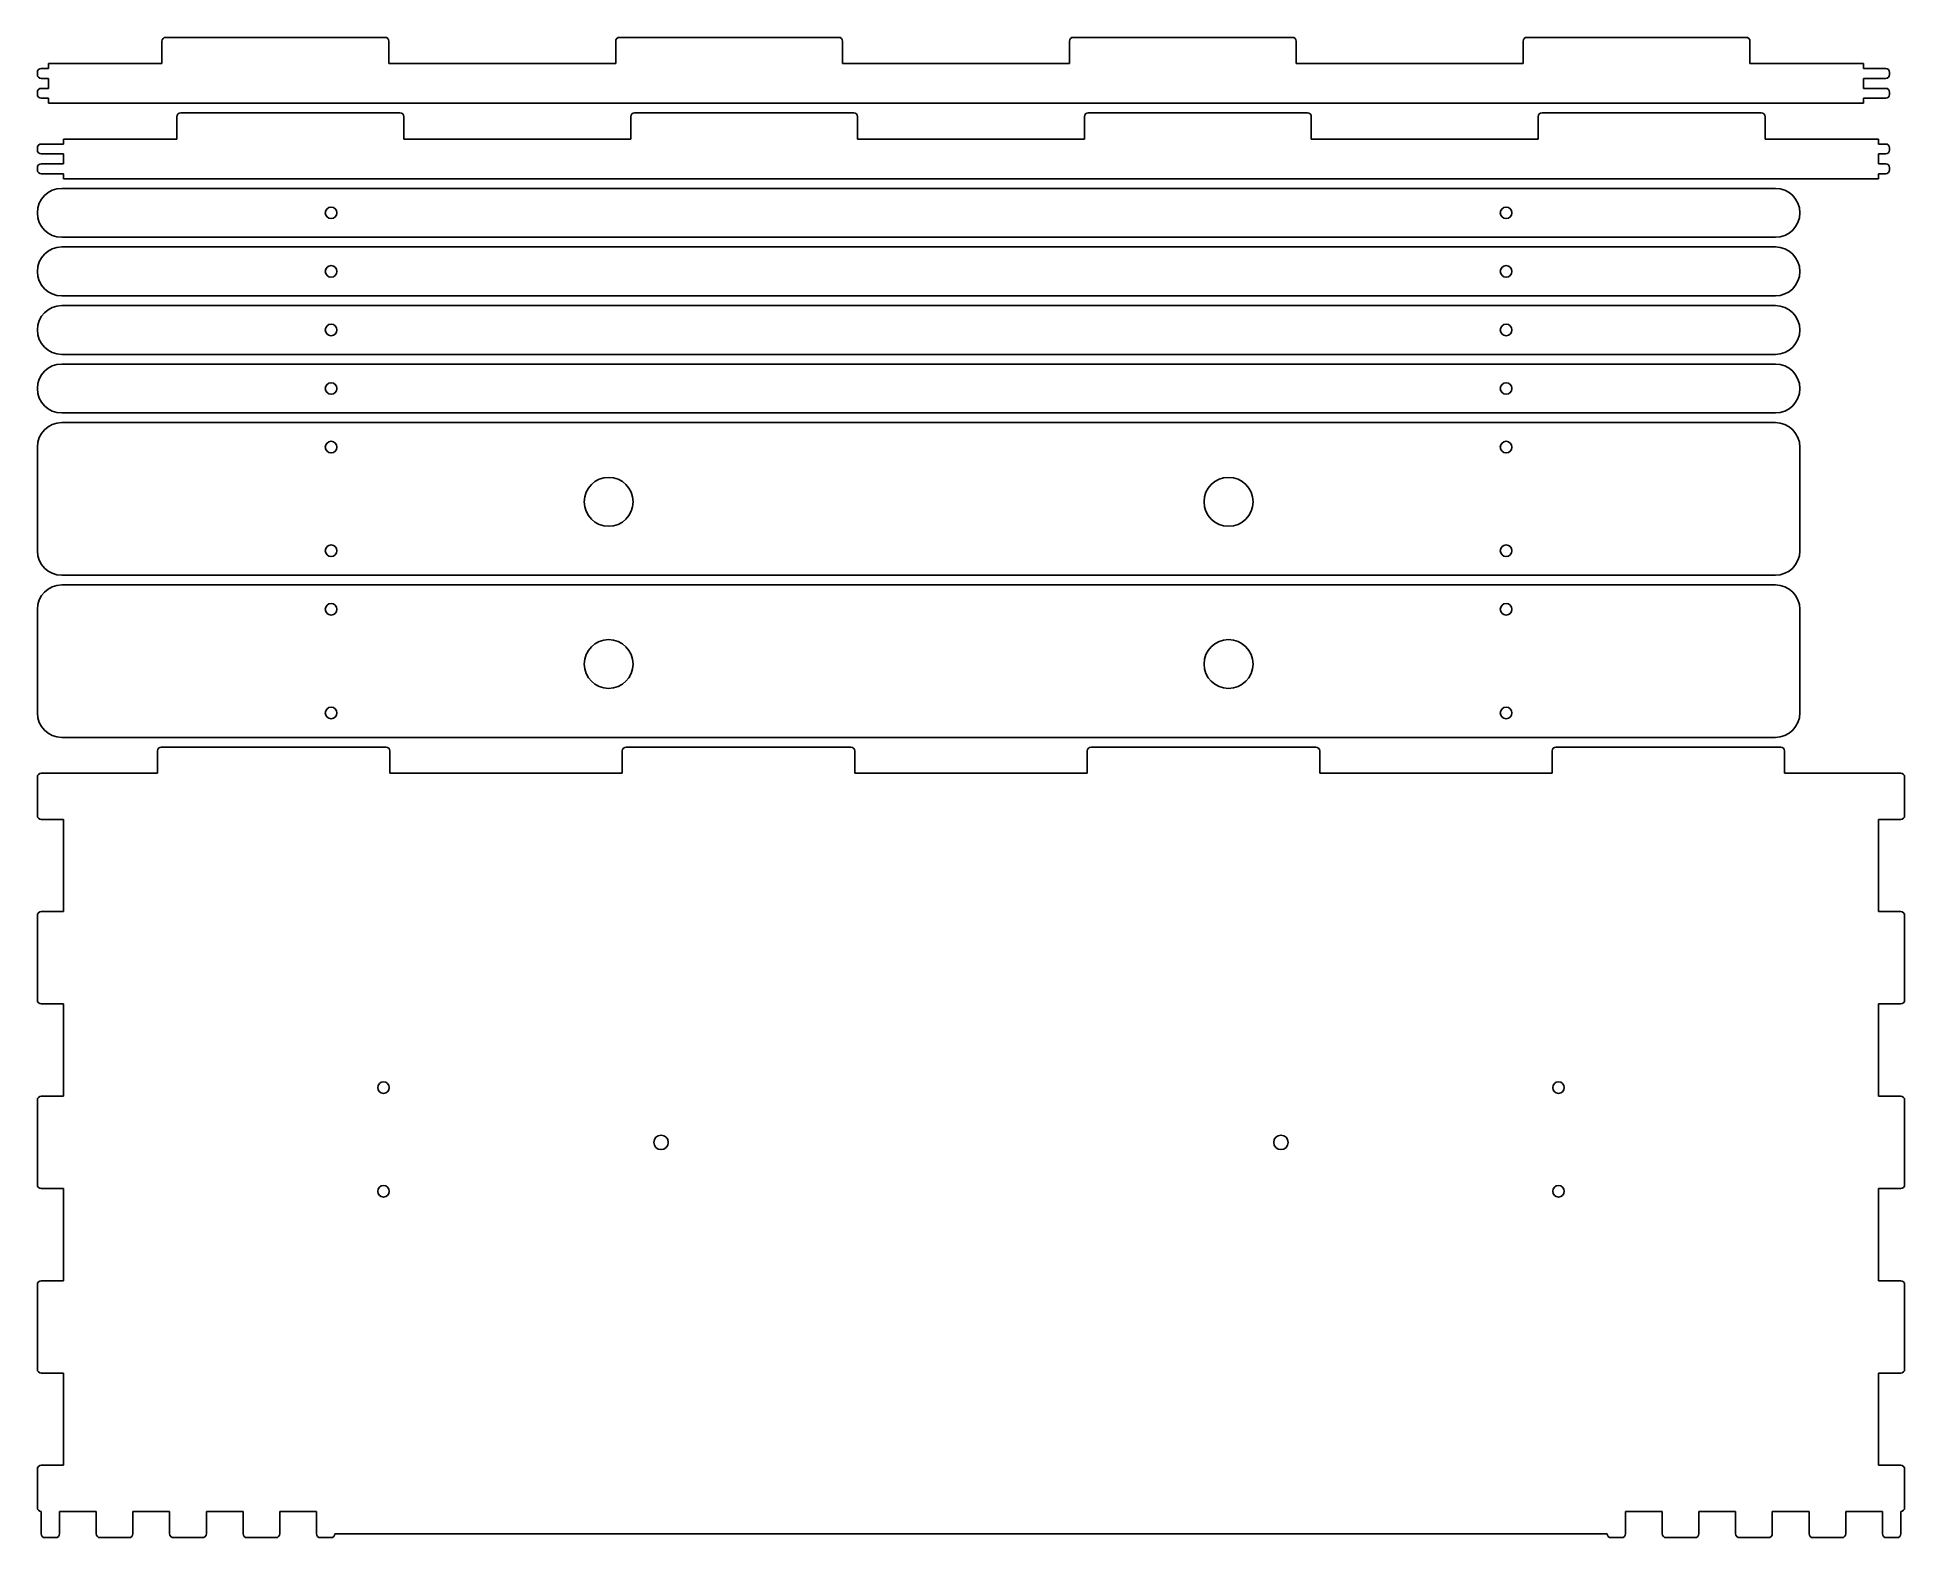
# Model space of a CAD drawing. Header units: millimetres. Extents: x 0 to 969, y 0 to 779.
import ezdxf

# ---------------------------------------------------------------- set-up
doc = ezdxf.new("R2010")
doc.units = ezdxf.units.MM
doc.layers.add('SheetCutProfiles', color=7, linetype='CONTINUOUS')

msp = doc.modelspace()

# ---------------------------------------------------------------- linework, layer by layer
at = {"layer": 'SheetCutProfiles'}
for p, q in [((64.67, 776.8), (64.67, 765.2)), ((66.67, 778.8), (180.43, 778.8)), ((182.43, 765.2), (182.43, 776.8)), ((300.18, 776.8), (300.18, 765.2)), ((302.18, 778.8), (415.93, 778.8)), ((417.93, 765.2), (417.93, 776.8)), ((535.67, 776.8), (535.67, 765.2)), ((537.67, 778.8), (651.42, 778.8)), ((653.42, 765.2), (653.42, 776.8)), ((771.17, 776.8), (771.17, 765.2)), ((773.17, 778.8), (886.92, 778.8)), ((888.92, 765.2), (888.92, 776.8)), ((0, 759.48), (0, 760.62)), ((5.8, 762.62), (2, 762.62)), ((2, 757.48), (5.8, 757.48)), ((5.8, 765.2), (64.67, 765.2)), ((5.8, 762.62), (5.8, 765.2)), ((5.8, 752.33), (5.8, 757.48)), ((182.43, 765.2), (300.18, 765.2)), ((417.93, 765.2), (535.67, 765.2)), ((653.42, 765.2), (771.17, 765.2)), ((888.92, 765.2), (947.8, 765.2)), ((947.8, 762.62), (947.8, 765.2)), ((947.8, 762.62), (959.4, 762.62)), ((947.8, 752.33), (947.8, 757.48)), ((959.4, 757.48), (947.8, 757.48)), ((961.4, 759.48), (961.4, 760.62)), ((0, 749.17), (0, 750.33)), ((5.8, 752.33), (2, 752.33)), ((2, 747.17), (5.8, 747.17)), ((5.8, 744.6), (5.8, 747.17)), ((947.8, 752.33), (959.4, 752.33)), ((947.8, 744.6), (947.8, 747.17)), ((959.4, 747.17), (947.8, 747.17)), ((961.4, 749.17), (961.4, 750.33)), ((5.8, 744.6), (947.8, 744.6)), ((72.47, 726), (72.47, 737.6)), ((188.22, 739.6), (74.47, 739.6)), ((190.22, 737.6), (190.22, 726)), ((307.98, 726), (307.98, 737.6)), ((423.73, 739.6), (309.98, 739.6)), ((425.73, 737.6), (425.73, 726)), ((543.48, 726), (543.48, 737.6)), ((659.23, 739.6), (545.48, 739.6)), ((661.23, 737.6), (661.23, 726)), ((778.98, 726), (778.98, 737.6)), ((894.73, 739.6), (780.98, 739.6)), ((896.73, 737.6), (896.73, 726)), ((0, 720.27), (0, 721.42)), ((13.6, 723.42), (2, 723.42)), ((2, 718.27), (13.6, 718.27)), ((13.6, 723.42), (13.6, 726)), ((72.47, 726), (13.6, 726)), ((13.6, 713.12), (13.6, 718.27)), ((307.98, 726), (190.22, 726)), ((543.48, 726), (425.73, 726)), ((778.98, 726), (661.23, 726)), ((955.6, 726), (896.73, 726)), ((955.6, 723.42), (955.6, 726)), ((955.6, 723.42), (959.4, 723.42)), ((959.4, 718.27), (955.6, 718.27)), ((955.6, 713.12), (955.6, 718.27)), ((961.4, 720.27), (961.4, 721.42)), ((0, 709.98), (0, 711.12)), ((13.6, 713.12), (2, 713.12)), ((2, 707.98), (13.6, 707.98)), ((13.6, 705.4), (13.6, 707.98)), ((955.6, 713.12), (959.4, 713.12)), ((959.4, 707.98), (955.6, 707.98)), ((955.6, 705.4), (955.6, 707.98)), ((961.4, 709.98), (961.4, 711.12)), ((902.1, 700.4), (12.7, 700.4)), ((955.6, 705.4), (13.6, 705.4)), ((902.1, 675), (12.7, 675)), ((12.7, 670), (902.1, 670)), ((12.7, 644.6), (902.1, 644.6)), ((902.1, 639.6), (12.7, 639.6)), ((902.1, 614.2), (12.7, 614.2)), ((12.7, 609.2), (902.1, 609.2)), ((12.7, 583.8), (902.1, 583.8)), ((902.1, 578.8), (12.7, 578.8)), ((0, 512.3), (0, 566.1)), ((914.8, 512.3), (914.8, 566.1)), ((902.1, 499.6), (12.7, 499.6)), ((12.7, 494.6), (902.1, 494.6)), ((0, 428.1), (0, 481.9)), ((914.8, 428.1), (914.8, 481.9)), ((12.7, 415.4), (902.1, 415.4)), ((62.33, 408.4), (62.33, 396.8)), ((64.33, 410.4), (180.97, 410.4)), ((182.97, 396.8), (182.97, 408.4)), ((303.62, 408.4), (303.62, 396.8)), ((305.62, 410.4), (422.27, 410.4)), ((424.27, 396.8), (424.27, 408.4)), ((544.92, 408.4), (544.92, 396.8)), ((546.92, 410.4), (663.58, 410.4)), ((665.58, 396.8), (665.58, 408.4)), ((786.23, 408.4), (786.23, 396.8)), ((788.23, 410.4), (904.88, 410.4)), ((906.88, 396.8), (906.88, 408.4)), ((0, 394.8), (0, 374.85)), ((2, 396.8), (62.33, 396.8)), ((182.97, 396.8), (303.62, 396.8)), ((424.27, 396.8), (544.92, 396.8)), ((665.58, 396.8), (786.23, 396.8)), ((906.88, 396.8), (967.2, 396.8)), ((969.2, 394.8), (969.2, 374.85)), ((13.6, 372.85), (2, 372.85)), ((13.6, 372.85), (13.6, 324.95)), ((955.6, 372.85), (955.6, 324.95)), ((967.2, 372.85), (955.6, 372.85)), ((0, 322.95), (0, 279.05)), ((2, 324.95), (13.6, 324.95)), ((955.6, 324.95), (967.2, 324.95)), ((969.2, 322.95), (969.2, 279.05)), ((13.6, 277.05), (2, 277.05)), ((13.6, 277.05), (13.6, 229.15)), ((955.6, 277.05), (955.6, 229.15)), ((967.2, 277.05), (955.6, 277.05)), ((0, 227.15), (0, 183.25)), ((2, 229.15), (13.6, 229.15)), ((955.6, 229.15), (967.2, 229.15)), ((969.2, 227.15), (969.2, 183.25)), ((13.6, 181.25), (2, 181.25)), ((13.6, 181.25), (13.6, 133.35)), ((955.6, 181.25), (955.6, 133.35)), ((967.2, 181.25), (955.6, 181.25)), ((0, 131.35), (0, 87.45)), ((2, 133.35), (13.6, 133.35)), ((955.6, 133.35), (967.2, 133.35)), ((969.2, 131.35), (969.2, 87.45)), ((13.6, 85.45), (2, 85.45)), ((13.6, 85.45), (13.6, 37.55)), ((955.6, 85.45), (955.6, 37.55)), ((967.2, 85.45), (955.6, 85.45)), ((0, 35.55), (0, 15.6)), ((2, 37.55), (13.6, 37.55)), ((955.6, 37.55), (967.2, 37.55)), ((969.2, 35.55), (969.2, 15.6)), ((2, 2), (2, 13.6)), ((11.53, 13.6), (11.53, 2)), ((30.57, 13.6), (11.53, 13.6)), ((30.57, 2), (30.57, 13.6)), ((49.62, 13.6), (49.62, 2)), ((68.67, 13.6), (49.62, 13.6)), ((68.67, 2), (68.67, 13.6)), ((87.72, 13.6), (87.72, 2)), ((106.78, 13.6), (87.72, 13.6)), ((106.78, 2), (106.78, 13.6)), ((125.83, 13.6), (125.83, 2)), ((144.88, 13.6), (125.83, 13.6)), ((144.88, 2), (144.88, 13.6)), ((824.33, 13.6), (824.33, 2)), ((843.38, 13.6), (824.33, 13.6)), ((843.38, 2), (843.38, 13.6)), ((862.42, 13.6), (862.42, 2)), ((881.48, 13.6), (862.42, 13.6)), ((881.48, 2), (881.48, 13.6)), ((900.52, 13.6), (900.52, 2)), ((919.58, 13.6), (900.52, 13.6)), ((919.58, 2), (919.58, 13.6)), ((938.62, 13.6), (938.62, 2)), ((957.67, 13.6), (938.62, 13.6)), ((957.67, 2), (957.67, 13.6)), ((967.2, 13.6), (967.2, 2)), ((9.53, 0), (4, 0)), ((47.62, 0), (32.58, 0)), ((85.72, 0), (70.67, 0)), ((123.83, 0), (108.78, 0)), ((152.4, 0), (146.88, 0)), ((154.4, 2), (814.8, 2)), ((822.33, 0), (816.8, 0)), ((860.42, 0), (845.38, 0)), ((898.52, 0), (883.48, 0)), ((936.62, 0), (921.58, 0)), ((965.2, 0), (959.67, 0))]:
    msp.add_line(p, q, dxfattribs=at)
for centre, radius in [((152.47, 687.7), 3), ((762.33, 687.7), 3), ((152.47, 657.3), 3), ((762.33, 657.3), 3), ((152.47, 626.9), 3), ((762.33, 626.9), 3), ((152.47, 596.5), 3), ((762.33, 596.5), 3), ((152.47, 566.1), 3), ((762.33, 566.1), 3), ((296.53, 537.7), 12.7), ((618.27, 537.7), 12.7), ((152.47, 512.3), 3), ((762.33, 512.3), 3), ((152.47, 481.9), 3), ((762.33, 481.9), 3), ((296.53, 453.5), 12.7), ((618.27, 453.5), 12.7), ((152.47, 428.1), 3), ((762.33, 428.1), 3), ((179.67, 233.6), 3), ((789.53, 233.6), 3), ((323.73, 205.2), 3.75), ((645.47, 205.2), 3.75), ((179.67, 179.8), 3), ((789.53, 179.8), 3)]:
    msp.add_circle(centre, radius, dxfattribs=at)
for centre, radius, start, end in [((66.67, 776.8), 2, 90, 180), ((180.43, 776.8), 2, 0, 90), ((302.18, 776.8), 2, 90, 180), ((415.93, 776.8), 2, 0, 90), ((537.67, 776.8), 2, 90, 180), ((651.42, 776.8), 2, 0, 90), ((773.17, 776.8), 2, 90, 180), ((886.92, 776.8), 2, 0, 90), ((2, 760.62), 2, 90, 180), ((2, 759.48), 2, 180, -90), ((959.4, 760.62), 2, 0, 90), ((959.4, 759.48), 2, -90, 0), ((2, 750.33), 2, 90, 180), ((2, 749.17), 2, 180, -90), ((959.4, 750.33), 2, 0, 90), ((959.4, 749.17), 2, -90, 0), ((74.47, 737.6), 2, 90, 180), ((188.22, 737.6), 2, 0, 90), ((309.98, 737.6), 2, 90, 180), ((423.73, 737.6), 2, 0, 90), ((545.48, 737.6), 2, 90, 180), ((659.23, 737.6), 2, 0, 90), ((780.98, 737.6), 2, 90, 180), ((894.73, 737.6), 2, 0, 90), ((2, 721.42), 2, 90, 180), ((2, 720.27), 2, 180, -90), ((959.4, 721.42), 2, 0, 90), ((959.4, 720.27), 2, -90, 0), ((2, 711.12), 2, 90, 180), ((2, 709.98), 2, 180, -90), ((959.4, 711.12), 2, 0, 90), ((959.4, 709.98), 2, -90, 0), ((12.7, 687.7), 12.7, 90, -90), ((902.1, 687.7), 12.7, -90, 90), ((12.7, 657.3), 12.7, 90, -90), ((902.1, 657.3), 12.7, -90, 90), ((12.7, 626.9), 12.7, 90, -90), ((902.1, 626.9), 12.7, -90, 90), ((12.7, 596.5), 12.7, 90, -90), ((902.1, 596.5), 12.7, -90, 90), ((12.7, 566.1), 12.7, 90, 180), ((902.1, 566.1), 12.7, 0, 90), ((12.7, 512.3), 12.7, 180, -90), ((902.1, 512.3), 12.7, -90, 0), ((12.7, 481.9), 12.7, 90, 180), ((902.1, 481.9), 12.7, 0, 90), ((12.7, 428.1), 12.7, 180, -90), ((902.1, 428.1), 12.7, -90, 0), ((64.33, 408.4), 2, 90, 180), ((180.97, 408.4), 2, 0, 90), ((305.62, 408.4), 2, 90, 180), ((422.27, 408.4), 2, 0, 90), ((546.92, 408.4), 2, 90, 180), ((663.58, 408.4), 2, 0, 90), ((788.23, 408.4), 2, 90, 180), ((904.88, 408.4), 2, 0, 90), ((2, 394.8), 2, 90, 180), ((967.2, 394.8), 2, 0, 90), ((2, 374.85), 2, 180, -90), ((967.2, 374.85), 2, -90, 0), ((2, 322.95), 2, 90, 180), ((967.2, 322.95), 2, 0, 90), ((2, 279.05), 2, 180, -90), ((967.2, 279.05), 2, -90, 0), ((2, 227.15), 2, 90, 180), ((967.2, 227.15), 2, 0, 90), ((2, 183.25), 2, 180, -90), ((967.2, 183.25), 2, -90, 0), ((2, 131.35), 2, 90, 180), ((967.2, 131.35), 2, 0, 90), ((2, 87.45), 2, 180, -90), ((967.2, 87.45), 2, -90, 0), ((2, 35.55), 2, 90, 180), ((967.2, 35.55), 2, 0, 90), ((2, 15.6), 2, 180, -90), ((967.2, 15.6), 2, -90, 0), ((4, 2), 2, 180, -90), ((9.53, 2), 2, -90, 0), ((32.58, 2), 2, 180, -90), ((47.62, 2), 2, -90, 0), ((70.67, 2), 2, 180, -90), ((85.72, 2), 2, -90, 0), ((108.78, 2), 2, 180, -90), ((123.83, 2), 2, -90, 0), ((146.88, 2), 2, 180, -90), ((152.4, 2), 2, -90, 0), ((816.8, 2), 2, 180, -90), ((822.33, 2), 2, -90, 0), ((845.38, 2), 2, 180, -90), ((860.42, 2), 2, -90, 0), ((883.48, 2), 2, 180, -90), ((898.52, 2), 2, -90, 0), ((921.58, 2), 2, 180, -90), ((936.62, 2), 2, -90, 0), ((959.67, 2), 2, 180, -90), ((965.2, 2), 2, -90, 0)]:
    msp.add_arc(centre, radius, start, end, dxfattribs=at)

doc.saveas('drawing.dxf')
